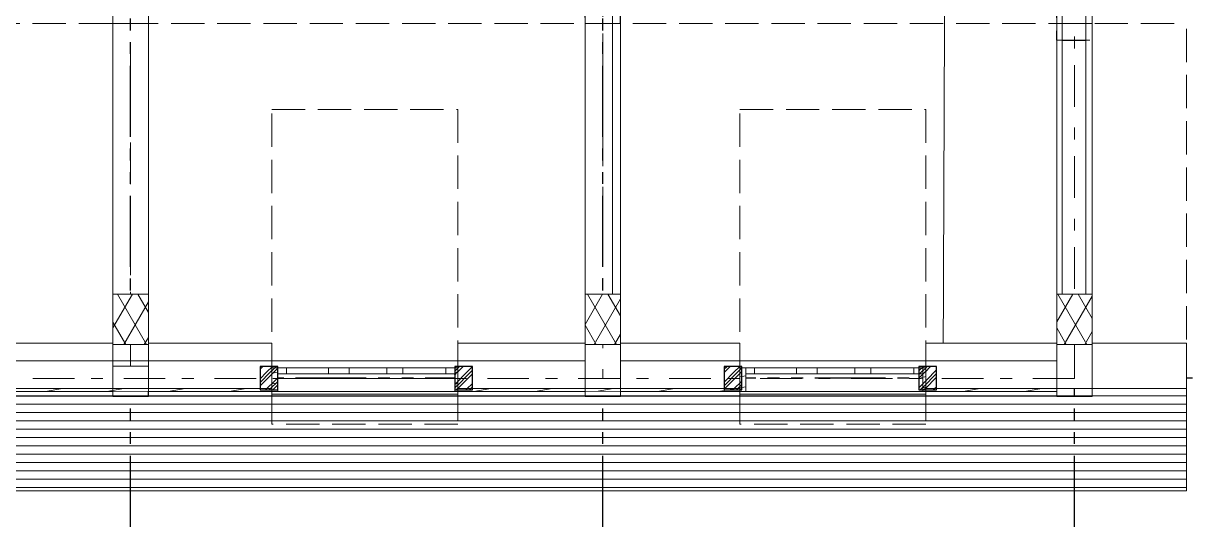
# Model space of a CAD drawing. Header units: metres. Extents: x -6.1 to 26.1, y -10.1 to 14.1.
# Drawn here: x 11.09 to 21.03, y -1.2 to 3 of the extents above; entities that cross this region are included whole.
import ezdxf

# ---------------------------------------------------------------- set-up
doc = ezdxf.new("R2010")
doc.units = ezdxf.units.M
doc.header["$MEASUREMENT"] = 0
for name, pattern in [('Xref_ Arq. TAP$0$Línea Oculta', [0.391222, 0.282222, -0.109]), ('Xref_ Arq. TAP$0$Punto & Raya', [0.670278, 0.352778, -0.176389, 0, -0.141111]), ('Xref_ Arq. TAP$0$Wipeout_Contour', [1, 0, -1]), ('Xref_Ejes$0$ACAD_ISO05W100', [33, 24, -3, 0, -3, 0, -3])]:
    doc.linetypes.add(name, pattern=pattern)
for name, color, linetype in [('VIGA', 3, 'Continuous'), ('Xref_ Arq. TAP$0$Estructura - Cubiertas', 7, 'Continuous'), ('Xref_ Arq. TAP$0$Estructura - Forjados', 7, 'Continuous'), ('Xref_ Arq. TAP$0$Estructura - Muros', 7, 'Continuous'), ('Xref_ Arq. TAP$0$Estructura - Vigas y Pilares', 7, 'Continuous'), ('Xref_ Arq. TAP$0$Ventanas ArchiCAD', 7, 'Continuous'), ('Xref_Castillos CUB$0$COLUM. PB', 140, 'Continuous'), ('Xref_Ejes$0$00-EJES', 1, 'Xref_Ejes$0$ACAD_ISO05W100')]:
    doc.layers.add(name, color=color, linetype=linetype)
for name, color, linetype, lineweight in [('Xref_ Arq. TAP$0$Estructura - Cubiertas_Pluma_Nº__1', 7, 'Continuous', 13), ('Xref_ Arq. TAP$0$Estructura - Cubiertas_Pluma_Nº__2', 8, 'Continuous', 15), ('Xref_ Arq. TAP$0$Estructura - Forjados_Pluma_Nº__1', 7, 'Continuous', 13), ('Xref_ Arq. TAP$0$Estructura - Muros_Pluma_Nº__1', 7, 'Continuous', 13), ('Xref_ Arq. TAP$0$Estructura - Muros_Pluma_Nº__175', 9, 'Continuous', 13), ('Xref_ Arq. TAP$0$Estructura - Vigas y Pilares_Pluma_Nº__30', 7, 'Continuous', 18), ('Xref_ Arq. TAP$0$Ventanas ArchiCAD_Pluma_Nº__1', 7, 'Continuous', 13), ('Xref_ Arq. TAP$0$Ventanas ArchiCAD_Pluma_Nº__23', 7, 'Continuous', 18)]:
    doc.layers.add(name, color=color, linetype=linetype, lineweight=lineweight)
for name, color, linetype, lineweight, true_color in [('Xref_ Arq. TAP$0$Estructura - Vigas y Pilares_Pluma_Nº__174', 7, 'Continuous', 13, 0xe4ad2c), ('Xref_ Arq. TAP$0$Estructura - Vigas y Pilares_Pluma_Nº__69', 7, 'Continuous', 13, 0x6a6a6a), ('Xref_ Arq. TAP$0$Estructura - Vigas y Pilares_Pluma_Nº__88', 7, 'Continuous', 13, 0x6a6a6a), ('Xref_ Arq. TAP$0$Estructura - Vigas y Pilares_Pluma_Nº__90', 7, 'Continuous', 13, 0x6a6a6a), ('Xref_ Arq. TAP$0$Ventanas ArchiCAD_Pluma_Nº__3', 7, 'Continuous', 18, 0xff6600)]:
    doc.layers.add(name, color=color, linetype=linetype, lineweight=lineweight, true_color=true_color)
pattern_1 = [(10, (0, 0), (-0.01562834, 0.0886327), [])]
pattern_2 = [(60, (0, 0), (-0.1299038, 0.075), []), (120, (0, 0), (0.1299038, 0.075), [])]

# ---------------------------------------------------------------- blocks, each defined once
blk = doc.blocks.new('Xref_Ejes')
at = {"layer": 'Xref_Ejes$0$00-EJES', "ltscale": 0.025}
for p, q in [((12, -8.9568), (12, 12.9873)), ((16, -8.9568), (16, 12.9873)), ((19.9967, -8.9568), (19.9967, 12.9873)), ((24.9967, 0), (-5, 0))]:
    blk.add_line(p, q, dxfattribs=at)
blk = doc.blocks.new('Xref_ Arq. TAP$0$Forjado_1', base_point=(8.2306, 9.1602))
at = {"layer": 'Xref_ Arq. TAP$0$Estructura - Forjados_Pluma_Nº__1', "linetype": 'Continuous', "flags": 128}
blk.add_lwpolyline([(8.2306, 9.1602), (5.4959, 9.1609), (5.4961, 14.8623), (5.4954, 14.8623), (5.4954, 17.97), (9.1923, 17.9728), (9.1916, 14.1422), (8.248, 14.1425)], close=True, dxfattribs=at)
blk = doc.blocks.new('Xref_ Arq. TAP$0$Forjado_2', base_point=(1.4957, 14.8627))
at = {"layer": 'Xref_ Arq. TAP$0$Estructura - Forjados_Pluma_Nº__1', "linetype": 'Continuous', "flags": 128}
blk.add_lwpolyline([(1.4957, 14.8627), (5.429, 14.8627), (5.429, 9.0103), (1.4957, 9.0103)], close=True, dxfattribs=at)
blk = doc.blocks.new('Xref_ Arq. TAP$0$Ventana Triple 17')
at = {"layer": 'Xref_ Arq. TAP$0$Ventanas ArchiCAD_Pluma_Nº__1', "linetype": 'Continuous'}
for p, q in [((-0.75, 0), (-0.75, -0.05)), ((0.75, 0), (0.75, -0.05))]:
    blk.add_line(p, q, dxfattribs=at)
at = {"layer": 'Xref_ Arq. TAP$0$Ventanas ArchiCAD_Pluma_Nº__23', "linetype": 'Continuous'}
for p, q in [((-0.75, 0), (-0.675, 0)), ((-0.675, 0), (-0.675, -0.05)), ((-0.3094, -0.05), (-0.3094, 0)), ((-0.3094, 0), (-0.2414, 0)), ((-0.2414, 0), (-0.1734, 0)), ((-0.1734, 0), (-0.1734, -0.05)), ((0.1447, -0.05), (0.1447, 0)), ((0.1447, 0), (0.2322, 0)), ((0.2322, 0), (0.3197, 0)), ((0.3197, 0), (0.3197, -0.05)), ((0.675, -0.05), (0.675, 0)), ((0.675, 0), (0.75, 0)), ((-0.675, -0.05), (-0.75, -0.05)), ((-0.2414, -0.05), (-0.3094, -0.05)), ((-0.1734, -0.05), (-0.2414, -0.05)), ((0.2322, -0.05), (0.1447, -0.05)), ((0.3197, -0.05), (0.2322, -0.05)), ((0.75, -0.05), (0.675, -0.05))]:
    blk.add_line(p, q, dxfattribs=at)
at = {"layer": 'Xref_ Arq. TAP$0$Ventanas ArchiCAD_Pluma_Nº__3', "linetype": 'Continuous'}
for p, q in [((-0.75, 0), (0.75, 0)), ((-0.675, 0), (-0.3094, 0)), ((-0.1734, 0), (0.1447, 0)), ((0.3197, 0), (0.675, 0)), ((-0.3094, -0.05), (-0.675, -0.05)), ((0.1447, -0.05), (-0.1734, -0.05)), ((0.675, -0.05), (0.3197, -0.05)), ((-0.75, -0.2), (0.75, -0.2))]:
    blk.add_line(p, q, dxfattribs=at)
blk = doc.blocks.new('Xref_ Arq. TAP$0$Muro_3', base_point=(-6.5054, 8.9011))
at = {"color": 254, "linetype": 'Xref_ Arq. TAP$0$Wipeout_Contour', "lineweight": 0, "ltscale": 55.602361}
blk.add_wipeout([(0.0775, 8.9011), (2.5919, 8.9011), (2.5919, 9.0511), (2.5919, 9.1011), (0.0775, 9.1011), (0.0775, 9.0511)], dxfattribs=at).dxf.layer = 'Xref_ Arq. TAP$0$Estructura - Muros'
at = {"color": 254, "linetype": 'Xref_ Arq. TAP$0$Wipeout_Contour', "lineweight": 0, "ltscale": 63.460694}
blk.add_wipeout([(4.0919, 8.9011), (6.5575, 8.9011), (6.5575, 9.0511), (6.5575, 9.1011), (4.0919, 9.1011), (4.0919, 9.0511)], dxfattribs=at).dxf.layer = 'Xref_ Arq. TAP$0$Estructura - Muros'
at = {"color": 254, "linetype": 'Xref_ Arq. TAP$0$Wipeout_Contour', "lineweight": 0, "ltscale": 62.521449}
blk.add_wipeout([(8.0575, 8.9011), (9.1934, 8.9011), (9.1934, 9.1011), (8.0575, 9.1011), (8.0575, 9.0511)], dxfattribs=at).dxf.layer = 'Xref_ Arq. TAP$0$Estructura - Muros'
at = {"layer": 'Xref_ Arq. TAP$0$Estructura - Muros_Pluma_Nº__175', "linetype": 'Continuous'}
h = blk.add_hatch(dxfattribs=at)
h.set_pattern_fill('MADERA', color=256, style=0, pattern_type=2)
h.set_pattern_definition(pattern_1)
h.paths.add_polyline_path([(0.0775, 8.9011), (2.5919, 8.9011), (2.5919, 9.0511), (2.5919, 9.1011), (0.0775, 9.1011), (0.0775, 9.0511)])
h = blk.add_hatch(dxfattribs=at)
h.set_pattern_fill('MADERA', color=256, style=0, pattern_type=2)
h.set_pattern_definition(pattern_1)
h.paths.add_polyline_path([(4.0919, 8.9011), (6.5575, 8.9011), (6.5575, 9.0511), (6.5575, 9.1011), (4.0919, 9.1011), (4.0919, 9.0511)])
h = blk.add_hatch(dxfattribs=at)
h.set_pattern_fill('MADERA', color=256, style=0, pattern_type=2)
h.set_pattern_definition(pattern_1)
h.paths.add_polyline_path([(8.0575, 8.9011), (9.1934, 8.9011), (9.1934, 9.1011), (8.0575, 9.1011), (8.0575, 9.0511)])
at = {"layer": 'Xref_ Arq. TAP$0$Estructura - Muros_Pluma_Nº__1', "linetype": 'Continuous'}
for p, q in [((2.5919, 9.1011), (2.5919, 9.0511)), ((2.5919, 9.0511), (2.5919, 8.9011)), ((4.0919, 9.1011), (4.0919, 9.0511)), ((4.0919, 9.0511), (4.0919, 8.9011)), ((6.5575, 9.1011), (6.5575, 9.0511)), ((6.5575, 9.0511), (6.5575, 8.9011)), ((8.0575, 9.1011), (8.0575, 9.0511)), ((8.0575, 9.0511), (8.0575, 8.9011))]:
    blk.add_line(p, q, dxfattribs=at)
at = {"layer": 'Xref_ Arq. TAP$0$Estructura - Muros_Pluma_Nº__1', "linetype": 'Continuous', "flags": 128}
for points in [[(2.5919, 9.1011), (0.0775, 9.1011)], [(6.5575, 9.1011), (4.0919, 9.1011)], [(9.1934, 9.1011), (8.0575, 9.1011)], [(9.1934, 8.9011), (9.1934, 9.1011)], [(0.0775, 8.9011), (2.5919, 8.9011)], [(4.0919, 8.9011), (6.5575, 8.9011)], [(8.0575, 8.9011), (9.1934, 8.9011)]]:
    blk.add_lwpolyline(points, dxfattribs=at)
at = {"layer": 'Xref_ Arq. TAP$0$Ventanas ArchiCAD', "color": 251, "linetype": 'Continuous', "lineweight": 13, "true_color": 0x6a6a6a, "xscale": -1}
for p in [(3.3419, 9.1011), (7.3075, 9.1011)]:
    blk.add_blockref('Xref_ Arq. TAP$0$Ventana Triple 17', p, dxfattribs=at)
blk = doc.blocks.new('Xref_ Arq. TAP$0$Muro_12', base_point=(9.2383, 17.0881))
at = {"color": 254, "linetype": 'Xref_ Arq. TAP$0$Wipeout_Contour', "lineweight": 0, "ltscale": 69.040948}
blk.add_wipeout([(9.2383, 17.0881), (9.2383, 11.8716), (9.4383, 11.8716), (9.4383, 17.0881)], dxfattribs=at).dxf.layer = 'Xref_ Arq. TAP$0$Estructura - Muros'
at = {"layer": 'Xref_ Arq. TAP$0$Estructura - Muros_Pluma_Nº__1', "linetype": 'Continuous', "flags": 128}
for points in [[(9.2383, 17.0881), (9.2383, 11.8716)], [(9.4383, 17.0881), (9.2383, 17.0881)], [(9.4383, 11.8716), (9.4383, 17.0881)]]:
    blk.add_lwpolyline(points, dxfattribs=at)
blk = doc.blocks.new('Xref_ Arq. TAP$0$Muro_13', base_point=(9.2383, 11.8716))
at = {"color": 254, "linetype": 'Xref_ Arq. TAP$0$Wipeout_Contour', "lineweight": 0, "ltscale": 56.0891}
blk.add_wipeout([(9.2383, 11.8716), (9.2383, 9.01), (9.4383, 9.01), (9.4383, 11.8716)], dxfattribs=at).dxf.layer = 'Xref_ Arq. TAP$0$Estructura - Muros'
at = {"layer": 'Xref_ Arq. TAP$0$Estructura - Muros_Pluma_Nº__1', "linetype": 'Continuous', "flags": 128}
for points in [[(9.2383, 11.8716), (9.2383, 9.01)], [(9.4383, 9.01), (9.4383, 11.8716)], [(9.2383, 9.01), (9.4383, 9.01)]]:
    blk.add_lwpolyline(points, dxfattribs=at)
blk = doc.blocks.new('Xref_ Arq. TAP$0$Pilar_3', base_point=(1.3454, 9.0119))
at = {"color": 254, "linetype": 'Xref_ Arq. TAP$0$Wipeout_Contour', "lineweight": 0, "ltscale": 36.973663}
blk.add_wipeout([(1.1954, 9.1011), (1.4954, 9.1011), (1.4954, 9.1619), (1.1954, 9.1619)], dxfattribs=at).dxf.layer = 'Xref_ Arq. TAP$0$Estructura - Vigas y Pilares'
at = {"color": 254, "linetype": 'Xref_ Arq. TAP$0$Wipeout_Contour', "lineweight": 0, "ltscale": 35.986308}
blk.add_wipeout([(1.1954, 8.8619), (1.4954, 8.8619), (1.4954, 8.9011), (1.1954, 8.9011)], dxfattribs=at).dxf.layer = 'Xref_ Arq. TAP$0$Estructura - Vigas y Pilares'
at = {"layer": 'Xref_ Arq. TAP$0$Estructura - Vigas y Pilares_Pluma_Nº__88', "linetype": 'Continuous'}
for p, q in [((1.4954, 9.1619), (1.1954, 9.1619)), ((1.1954, 9.1619), (1.1954, 9.1011)), ((1.4954, 9.1011), (1.4954, 9.1619)), ((1.1954, 8.9011), (1.1954, 8.8619)), ((1.1954, 8.8619), (1.4954, 8.8619)), ((1.4954, 8.8619), (1.4954, 8.9011))]:
    blk.add_line(p, q, dxfattribs=at)
blk = doc.blocks.new('Xref_ Arq. TAP$0$Pilar_4', base_point=(5.3454, 9.0119))
at = {"color": 254, "linetype": 'Xref_ Arq. TAP$0$Wipeout_Contour', "lineweight": 0, "ltscale": 42.359519}
blk.add_wipeout([(5.1954, 9.1011), (5.4954, 9.1011), (5.4954, 9.1619), (5.1954, 9.1619)], dxfattribs=at).dxf.layer = 'Xref_ Arq. TAP$0$Estructura - Vigas y Pilares'
at = {"color": 254, "linetype": 'Xref_ Arq. TAP$0$Wipeout_Contour', "lineweight": 0, "ltscale": 41.500972}
blk.add_wipeout([(5.1954, 8.8619), (5.4954, 8.8619), (5.4954, 8.9011), (5.1954, 8.9011)], dxfattribs=at).dxf.layer = 'Xref_ Arq. TAP$0$Estructura - Vigas y Pilares'
at = {"layer": 'Xref_ Arq. TAP$0$Estructura - Vigas y Pilares_Pluma_Nº__88', "linetype": 'Continuous'}
for p, q in [((5.4954, 9.1619), (5.1954, 9.1619)), ((5.1954, 9.1619), (5.1954, 9.1011)), ((5.4954, 9.1011), (5.4954, 9.1619)), ((5.1954, 8.9011), (5.1954, 8.8619)), ((5.1954, 8.8619), (5.4954, 8.8619)), ((5.4954, 8.8619), (5.4954, 8.9011))]:
    blk.add_line(p, q, dxfattribs=at)
blk = doc.blocks.new('Xref_ Arq. TAP$0$Cubierta_1', base_point=(10.2921, 15.7762))
at = {"layer": 'Xref_ Arq. TAP$0$Estructura - Cubiertas_Pluma_Nº__2', "linetype": 'Continuous'}
h = blk.add_hatch(dxfattribs=at)
h.set_pattern_fill('TEJA', color=256, style=0, pattern_type=2)
h.set_pattern_definition([(360, (1.49139, 12.01387), (0, 0.0707107), [])])
h.paths.add_polyline_path([(-7.3093, 8.9267), (-7.3093, 8.0599), (10.2921, 8.0599), (10.2921, 8.9267), (8.0839, 8.9267), (8.0839, 8.8787), (6.507, 8.8787), (6.507, 8.9267), (4.1183, 8.9267), (4.1183, 8.8787), (2.5414, 8.8787), (2.5414, 8.9267), (0.1149, 8.9267), (0.1149, 8.8787), (-1.462, 8.8787), (-1.462, 8.9267), (-3.8822, 8.9267), (-3.8822, 8.8787), (-5.4591, 8.8787), (-5.4591, 8.9267)])
at = {"layer": 'Xref_ Arq. TAP$0$Estructura - Cubiertas_Pluma_Nº__2', "linetype": 'Xref_ Arq. TAP$0$Línea Oculta', "flags": 128}
blk.add_lwpolyline([(-7.3093, 12.0139), (10.2921, 12.0139)], dxfattribs=at)
at = {"layer": 'Xref_ Arq. TAP$0$Estructura - Cubiertas_Pluma_Nº__2', "linetype": 'Continuous', "flags": 128}
for points in [[(2.5414, 8.8787), (2.5414, 8.9267)], [(4.1183, 8.8787), (2.5414, 8.8787)], [(4.1183, 8.9267), (4.1183, 8.8787)], [(6.507, 8.8787), (6.507, 8.9267)], [(8.0839, 8.8787), (6.507, 8.8787)], [(8.0839, 8.9267), (8.0839, 8.8787)], [(10.2921, 8.9267), (10.2921, 8.0599)], [(10.2921, 8.0599), (-7.3093, 8.0599)]]:
    blk.add_lwpolyline(points, dxfattribs=at)
at = {"color": 254, "linetype": 'Xref_ Arq. TAP$0$Wipeout_Contour', "lineweight": 0, "ltscale": 37.182561}
blk.add_wipeout([(2.5414, 8.9267), (2.5414, 9.3099), (0.1149, 9.3099), (0.1149, 8.9267)], dxfattribs=at).dxf.layer = 'Xref_ Arq. TAP$0$Estructura - Cubiertas'
at = {"color": 254, "linetype": 'Xref_ Arq. TAP$0$Wipeout_Contour', "lineweight": 0, "ltscale": 42.351016}
blk.add_wipeout([(4.1183, 8.9267), (6.507, 8.9267), (6.507, 9.3099), (4.1183, 9.3099)], dxfattribs=at).dxf.layer = 'Xref_ Arq. TAP$0$Estructura - Cubiertas'
at = {"color": 254, "linetype": 'Xref_ Arq. TAP$0$Wipeout_Contour', "lineweight": 0, "ltscale": 51.813746}
blk.add_wipeout([(10.2921, 8.9267), (10.2921, 9.3099), (8.0839, 9.3099), (8.0839, 8.9267)], dxfattribs=at).dxf.layer = 'Xref_ Arq. TAP$0$Estructura - Cubiertas'
at = {"layer": 'Xref_ Arq. TAP$0$Estructura - Cubiertas_Pluma_Nº__1', "linetype": 'Continuous'}
for p, q in [((2.5414, 9.3099), (0.1149, 9.3099)), ((2.5414, 9.3099), (2.5414, 8.9267)), ((4.1183, 9.3099), (4.1183, 8.9267)), ((6.507, 9.3099), (4.1183, 9.3099)), ((6.507, 9.3099), (6.507, 8.9267)), ((8.0839, 9.3099), (8.0839, 8.9267)), ((10.2921, 9.3099), (8.0839, 9.3099)), ((10.2921, 9.3099), (10.2921, 8.9267)), ((2.5414, 8.9267), (0.1149, 8.9267)), ((6.507, 8.9267), (4.1183, 8.9267)), ((10.2921, 8.9267), (8.0839, 8.9267))]:
    blk.add_line(p, q, dxfattribs=at)
at = {"layer": 'Xref_ Arq. TAP$0$Estructura - Cubiertas_Pluma_Nº__2', "linetype": 'Xref_ Arq. TAP$0$Línea Oculta', "flags": 128}
blk.add_lwpolyline([(10.2921, 15.1011), (10.2921, 12.0139), (10.2921, 8.9267)], dxfattribs=at)
blk = doc.blocks.new('Xref_ Arq. TAP$0$Cubierta_2', base_point=(2.5414, 8.5616))
at = {"layer": 'Xref_ Arq. TAP$0$Estructura - Cubiertas_Pluma_Nº__2', "linetype": 'Xref_ Arq. TAP$0$Línea Oculta', "flags": 128}
for points in [[(2.5414, 11.2886), (4.1183, 11.2886)], [(2.5414, 8.6241), (2.5414, 11.2886)], [(4.1183, 11.2886), (4.1183, 8.6241)], [(4.1183, 8.6241), (2.5414, 8.6241)]]:
    blk.add_lwpolyline(points, dxfattribs=at)
blk = doc.blocks.new('Xref_ Arq. TAP$0$Cubierta_6', base_point=(6.507, 8.5616))
at = {"layer": 'Xref_ Arq. TAP$0$Estructura - Cubiertas_Pluma_Nº__2', "linetype": 'Xref_ Arq. TAP$0$Línea Oculta', "flags": 128}
for points in [[(6.507, 11.2886), (8.0839, 11.2886)], [(6.507, 8.6241), (6.507, 11.2886)], [(8.0839, 11.2886), (8.0839, 8.6241)], [(8.0839, 8.6241), (6.507, 8.6241)]]:
    blk.add_lwpolyline(points, dxfattribs=at)
blk = doc.blocks.new('Xref_ Arq. TAP$0$Viga_1', base_point=(9.3421, 9.01))
at = {"layer": 'Xref_ Arq. TAP$0$Estructura - Vigas y Pilares_Pluma_Nº__69', "linetype": 'Xref_ Arq. TAP$0$Punto & Raya'}
blk.add_line((9.3421, 9.01), (-10.6546, 9.0139), dxfattribs=at)
at = {"layer": 'Xref_ Arq. TAP$0$Estructura - Vigas y Pilares_Pluma_Nº__90', "linetype": 'Continuous'}
for p, q in [((5.1954, 9.1608), (-6.5046, 9.1631)), ((9.1921, 9.16), (5.4954, 9.1607)), ((9.4921, 8.8599), (-10.8046, 8.864))]:
    blk.add_line(p, q, dxfattribs=at)
blk = doc.blocks.new('Xref_ Arq. TAP$0$Viga_8', base_point=(1.3457, 9.116))
at = {"layer": 'Xref_ Arq. TAP$0$Estructura - Vigas y Pilares_Pluma_Nº__69', "linetype": 'Xref_ Arq. TAP$0$Punto & Raya'}
blk.add_line((1.3457, 9.116), (1.3457, 14.8627), dxfattribs=at)
at = {"layer": 'Xref_ Arq. TAP$0$Estructura - Vigas y Pilares_Pluma_Nº__90', "linetype": 'Continuous'}
for p, q in [((1.4957, 14.8627), (1.1957, 14.8627)), ((1.1957, 9.116), (1.1957, 14.8627)), ((1.4957, 9.116), (1.4957, 14.8627)), ((1.4957, 9.116), (1.1957, 9.116))]:
    blk.add_line(p, q, dxfattribs=at)
blk = doc.blocks.new('Xref_ Arq. TAP$0$Viga_10', base_point=(9.3421, 17.8252))
at = {"layer": 'Xref_ Arq. TAP$0$Estructura - Vigas y Pilares_Pluma_Nº__69', "linetype": 'Xref_ Arq. TAP$0$Punto & Raya'}
blk.add_line((9.3421, 17.8252), (9.3421, 9.01), dxfattribs=at)
at = {"layer": 'Xref_ Arq. TAP$0$Estructura - Vigas y Pilares_Pluma_Nº__90', "linetype": 'Continuous'}
for p, q in [((9.1921, 17.8252), (9.1921, 9.16)), ((9.1921, 17.8252), (9.4921, 17.8252)), ((9.4921, 17.8252), (9.4921, 8.8599))]:
    blk.add_line(p, q, dxfattribs=at)
blk = doc.blocks.new('Xref_ Arq. TAP$0$Viga_22', base_point=(5.3454, 15.0123))
at = {"layer": 'Xref_ Arq. TAP$0$Estructura - Vigas y Pilares_Pluma_Nº__69', "linetype": 'Xref_ Arq. TAP$0$Punto & Raya'}
blk.add_line((5.3454, 15.0123), (5.3454, 9.0103), dxfattribs=at)
at = {"layer": 'Xref_ Arq. TAP$0$Estructura - Vigas y Pilares_Pluma_Nº__90', "linetype": 'Continuous'}
for p, q in [((5.1954, 14.8623), (5.1954, 9.1608)), ((5.4954, 14.8623), (5.4954, 9.1607)), ((5.4954, 14.8623), (5.4954, 14.8623))]:
    blk.add_line(p, q, dxfattribs=at)
blk = doc.blocks.new('Xref_ Arq. TAP$0$Viga_23', base_point=(1.1957, 12.0139))
at = {"layer": 'Xref_ Arq. TAP$0$Estructura - Vigas y Pilares_Pluma_Nº__69', "linetype": 'Xref_ Arq. TAP$0$Punto & Raya'}
blk.add_line((1.1957, 12.0139), (1.1957, 8.8599), dxfattribs=at)
at = {"layer": 'Xref_ Arq. TAP$0$Estructura - Vigas y Pilares_Pluma_Nº__90', "linetype": 'Xref_ Arq. TAP$0$Línea Oculta'}
for p, q in [((1.1957, 9.7242), (1.1957, 12.0139)), ((1.4957, 12.0139), (1.1957, 12.0139)), ((1.4957, 9.7242), (1.4957, 12.0139))]:
    blk.add_line(p, q, dxfattribs=at)
at = {"layer": 'Xref_ Arq. TAP$0$Estructura - Vigas y Pilares_Pluma_Nº__90', "linetype": 'Continuous'}
for p, q in [((1.1957, 8.8599), (1.1957, 9.7242)), ((1.4957, 8.8599), (1.4957, 9.7242)), ((1.4957, 8.8599), (1.1957, 8.8599))]:
    blk.add_line(p, q, dxfattribs=at)
at = {"color": 254, "linetype": 'Xref_ Arq. TAP$0$Wipeout_Contour', "lineweight": 0, "ltscale": 38.471622}
blk.add_wipeout([(1.4957, 9.7242), (1.1957, 9.7242), (1.1957, 9.2989), (1.4957, 9.2989)], dxfattribs=at).dxf.layer = 'Xref_ Arq. TAP$0$Estructura - Vigas y Pilares'
at = {"layer": 'Xref_ Arq. TAP$0$Estructura - Vigas y Pilares_Pluma_Nº__174', "linetype": 'Continuous'}
h = blk.add_hatch(dxfattribs=at)
h.set_pattern_fill('FIBRA_DE_VIDRIO', color=256, style=0, pattern_type=2)
h.set_pattern_definition(pattern_2)
h.paths.add_polyline_path([(1.4957, 9.7242), (1.1957, 9.7242), (1.1957, 9.2989), (1.4957, 9.2989)])
at = {"layer": 'Xref_ Arq. TAP$0$Estructura - Vigas y Pilares_Pluma_Nº__30', "linetype": 'Continuous'}
for p, q in [((1.4957, 9.7242), (1.1957, 9.7242)), ((1.1957, 9.7242), (1.1957, 9.2989)), ((1.4957, 9.2989), (1.4957, 9.7242)), ((1.1957, 9.2989), (1.4957, 9.2989))]:
    blk.add_line(p, q, dxfattribs=at)
blk = doc.blocks.new('Xref_ Arq. TAP$0$Viga_26', base_point=(5.1954, 12.0139))
at = {"layer": 'Xref_ Arq. TAP$0$Estructura - Vigas y Pilares_Pluma_Nº__69', "linetype": 'Xref_ Arq. TAP$0$Punto & Raya'}
blk.add_line((5.1954, 12.0139), (5.1954, 8.8599), dxfattribs=at)
at = {"layer": 'Xref_ Arq. TAP$0$Estructura - Vigas y Pilares_Pluma_Nº__90', "linetype": 'Xref_ Arq. TAP$0$Línea Oculta'}
for p, q in [((5.1954, 9.7242), (5.1954, 12.0139)), ((5.4954, 12.0139), (5.1954, 12.0139)), ((5.4954, 9.7242), (5.4954, 12.0139))]:
    blk.add_line(p, q, dxfattribs=at)
at = {"layer": 'Xref_ Arq. TAP$0$Estructura - Vigas y Pilares_Pluma_Nº__90', "linetype": 'Continuous'}
for p, q in [((5.1954, 8.8599), (5.1954, 9.7242)), ((5.4954, 8.8599), (5.4954, 9.7242)), ((5.4954, 8.8599), (5.1954, 8.8599))]:
    blk.add_line(p, q, dxfattribs=at)
at = {"color": 254, "linetype": 'Xref_ Arq. TAP$0$Wipeout_Contour', "lineweight": 0, "ltscale": 43.665296}
blk.add_wipeout([(5.4954, 9.7242), (5.1954, 9.7242), (5.1954, 9.2989), (5.4954, 9.2989)], dxfattribs=at).dxf.layer = 'Xref_ Arq. TAP$0$Estructura - Vigas y Pilares'
at = {"layer": 'Xref_ Arq. TAP$0$Estructura - Vigas y Pilares_Pluma_Nº__174', "linetype": 'Continuous'}
h = blk.add_hatch(dxfattribs=at)
h.set_pattern_fill('FIBRA_DE_VIDRIO', color=256, style=0, pattern_type=2)
h.set_pattern_definition(pattern_2)
h.paths.add_polyline_path([(5.4954, 9.7242), (5.1954, 9.7242), (5.1954, 9.2989), (5.4954, 9.2989)])
at = {"layer": 'Xref_ Arq. TAP$0$Estructura - Vigas y Pilares_Pluma_Nº__30', "linetype": 'Continuous'}
for p, q in [((5.4954, 9.7242), (5.1954, 9.7242)), ((5.1954, 9.7242), (5.1954, 9.2989)), ((5.4954, 9.2989), (5.4954, 9.7242)), ((5.1954, 9.2989), (5.4954, 9.2989))]:
    blk.add_line(p, q, dxfattribs=at)
blk = doc.blocks.new('Xref_ Arq. TAP$0$Viga_27', base_point=(9.1921, 12.0139))
at = {"layer": 'Xref_ Arq. TAP$0$Estructura - Vigas y Pilares_Pluma_Nº__69', "linetype": 'Xref_ Arq. TAP$0$Punto & Raya'}
blk.add_line((9.1921, 12.0139), (9.1921, 8.8599), dxfattribs=at)
at = {"layer": 'Xref_ Arq. TAP$0$Estructura - Vigas y Pilares_Pluma_Nº__90', "linetype": 'Xref_ Arq. TAP$0$Línea Oculta'}
for p, q in [((9.1921, 9.7242), (9.1921, 12.0139)), ((9.4921, 12.0139), (9.1921, 12.0139)), ((9.4921, 9.7242), (9.4921, 12.0139))]:
    blk.add_line(p, q, dxfattribs=at)
at = {"layer": 'Xref_ Arq. TAP$0$Estructura - Vigas y Pilares_Pluma_Nº__90', "linetype": 'Continuous'}
for p, q in [((9.1921, 8.8599), (9.1921, 9.7242)), ((9.4921, 8.8599), (9.4921, 9.7242)), ((9.4921, 8.8599), (9.1921, 8.8599))]:
    blk.add_line(p, q, dxfattribs=at)
at = {"color": 254, "linetype": 'Xref_ Arq. TAP$0$Wipeout_Contour', "lineweight": 0, "ltscale": 53.343681}
blk.add_wipeout([(9.4921, 9.7242), (9.1921, 9.7242), (9.1921, 9.2989), (9.4921, 9.2989)], dxfattribs=at).dxf.layer = 'Xref_ Arq. TAP$0$Estructura - Vigas y Pilares'
at = {"layer": 'Xref_ Arq. TAP$0$Estructura - Vigas y Pilares_Pluma_Nº__174', "linetype": 'Continuous'}
h = blk.add_hatch(dxfattribs=at)
h.set_pattern_fill('FIBRA_DE_VIDRIO', color=256, style=0, pattern_type=2)
h.set_pattern_definition(pattern_2)
h.paths.add_polyline_path([(9.4921, 9.7242), (9.1921, 9.7242), (9.1921, 9.2989), (9.4921, 9.2989)])
at = {"layer": 'Xref_ Arq. TAP$0$Estructura - Vigas y Pilares_Pluma_Nº__30', "linetype": 'Continuous'}
for p, q in [((9.4921, 9.7242), (9.1921, 9.7242)), ((9.1921, 9.7242), (9.1921, 9.2989)), ((9.4921, 9.2989), (9.4921, 9.7242)), ((9.1921, 9.2989), (9.4921, 9.2989))]:
    blk.add_line(p, q, dxfattribs=at)
blk = doc.blocks.new('Xref_ Arq. TAP$0$Viga_28', base_point=(1.4957, 12.0139))
at = {"layer": 'Xref_ Arq. TAP$0$Estructura - Vigas y Pilares_Pluma_Nº__69', "linetype": 'Xref_ Arq. TAP$0$Punto & Raya'}
blk.add_line((1.4957, 12.0139), (1.4972, 15.1679), dxfattribs=at)
at = {"layer": 'Xref_ Arq. TAP$0$Estructura - Vigas y Pilares_Pluma_Nº__90', "linetype": 'Continuous'}
for p, q in [((1.1972, 15.1681), (1.1968, 14.3038)), ((1.1972, 15.1681), (1.4972, 15.1679)), ((1.4972, 15.1679), (1.4968, 14.3036))]:
    blk.add_line(p, q, dxfattribs=at)
at = {"layer": 'Xref_ Arq. TAP$0$Estructura - Vigas y Pilares_Pluma_Nº__90', "linetype": 'Xref_ Arq. TAP$0$Línea Oculta'}
for p, q in [((1.1968, 14.3038), (1.1957, 12.0141)), ((1.4968, 14.3036), (1.4957, 12.0139)), ((1.1957, 12.0141), (1.4957, 12.0139))]:
    blk.add_line(p, q, dxfattribs=at)
at = {"color": 254, "linetype": 'Xref_ Arq. TAP$0$Wipeout_Contour', "lineweight": 0, "ltscale": 58.347775}
blk.add_wipeout([(1.1968, 14.3038), (1.4968, 14.3036), (1.497, 14.729), (1.197, 14.7291)], dxfattribs=at).dxf.layer = 'Xref_ Arq. TAP$0$Estructura - Vigas y Pilares'
at = {"layer": 'Xref_ Arq. TAP$0$Estructura - Vigas y Pilares_Pluma_Nº__174', "linetype": 'Continuous'}
h = blk.add_hatch(dxfattribs=at)
h.set_pattern_fill('FIBRA_DE_VIDRIO', color=256, style=0, pattern_type=2)
h.set_pattern_definition(pattern_2)
h.paths.add_polyline_path([(1.1968, 14.3038), (1.4968, 14.3036), (1.497, 14.729), (1.197, 14.7291)])
at = {"layer": 'Xref_ Arq. TAP$0$Estructura - Vigas y Pilares_Pluma_Nº__30', "linetype": 'Continuous'}
for p, q in [((1.197, 14.7291), (1.1968, 14.3038)), ((1.497, 14.729), (1.197, 14.7291)), ((1.4968, 14.3036), (1.497, 14.729)), ((1.1968, 14.3038), (1.4968, 14.3036))]:
    blk.add_line(p, q, dxfattribs=at)
blk = doc.blocks.new('Xref_ Arq. TAP$0$Viga_31', base_point=(9.4911, 11.8742))
at = {"layer": 'Xref_ Arq. TAP$0$Estructura - Vigas y Pilares_Pluma_Nº__69', "linetype": 'Xref_ Arq. TAP$0$Punto & Raya'}
blk.add_line((9.4911, 11.8742), (9.4922, 17.822), dxfattribs=at)
at = {"layer": 'Xref_ Arq. TAP$0$Estructura - Vigas y Pilares_Pluma_Nº__90', "linetype": 'Xref_ Arq. TAP$0$Línea Oculta'}
for p, q in [((9.1922, 17.822), (9.1911, 11.8742)), ((9.1922, 17.822), (9.4922, 17.822)), ((9.4922, 17.822), (9.4911, 11.8742)), ((9.1911, 11.8742), (9.4911, 11.8742))]:
    blk.add_line(p, q, dxfattribs=at)
blk = doc.blocks.new('Xref_ Arq. TAP$0$Viga_33', base_point=(5.4944, 12.0139))
at = {"layer": 'Xref_ Arq. TAP$0$Estructura - Vigas y Pilares_Pluma_Nº__69', "linetype": 'Xref_ Arq. TAP$0$Punto & Raya'}
blk.add_line((5.4944, 12.0139), (5.496, 15.1679), dxfattribs=at)
at = {"layer": 'Xref_ Arq. TAP$0$Estructura - Vigas y Pilares_Pluma_Nº__90', "linetype": 'Continuous'}
for p, q in [((5.196, 15.1681), (5.1955, 14.3038)), ((5.196, 15.1681), (5.496, 15.1679)), ((5.496, 15.1679), (5.4955, 14.3036))]:
    blk.add_line(p, q, dxfattribs=at)
at = {"layer": 'Xref_ Arq. TAP$0$Estructura - Vigas y Pilares_Pluma_Nº__90', "linetype": 'Xref_ Arq. TAP$0$Línea Oculta'}
for p, q in [((5.1955, 14.3038), (5.1944, 12.0141)), ((5.4955, 14.3036), (5.4944, 12.0139)), ((5.1944, 12.0141), (5.4944, 12.0139))]:
    blk.add_line(p, q, dxfattribs=at)
at = {"color": 254, "linetype": 'Xref_ Arq. TAP$0$Wipeout_Contour', "lineweight": 0, "ltscale": 61.897837}
blk.add_wipeout([(5.1955, 14.3038), (5.4955, 14.3036), (5.4958, 14.729), (5.1958, 14.7291)], dxfattribs=at).dxf.layer = 'Xref_ Arq. TAP$0$Estructura - Vigas y Pilares'
at = {"layer": 'Xref_ Arq. TAP$0$Estructura - Vigas y Pilares_Pluma_Nº__174', "linetype": 'Continuous'}
h = blk.add_hatch(dxfattribs=at)
h.set_pattern_fill('FIBRA_DE_VIDRIO', color=256, style=0, pattern_type=2)
h.set_pattern_definition(pattern_2)
h.paths.add_polyline_path([(5.1955, 14.3038), (5.4955, 14.3036), (5.4958, 14.729), (5.1958, 14.7291)])
at = {"layer": 'Xref_ Arq. TAP$0$Estructura - Vigas y Pilares_Pluma_Nº__30', "linetype": 'Continuous'}
for p, q in [((5.1958, 14.7291), (5.1955, 14.3038)), ((5.4958, 14.729), (5.1958, 14.7291)), ((5.4955, 14.3036), (5.4958, 14.729)), ((5.1955, 14.3038), (5.4955, 14.3036))]:
    blk.add_line(p, q, dxfattribs=at)
blk = doc.blocks.new('Xref_ Arq. TAP')
at = {"layer": 'Xref_ Arq. TAP$0$Estructura - Forjados', "linetype": 'Continuous'}
for name, p in [('Xref_ Arq. TAP$0$Forjado_1', (18.8852, 0.1463)), ('Xref_ Arq. TAP$0$Forjado_2', (12.1503, 5.8487))]:
    blk.add_blockref(name, p, dxfattribs=at)
at = {"layer": 'Xref_ Arq. TAP$0$Estructura - Muros'}
for name, p in [('Xref_ Arq. TAP$0$Muro_12', (19.8929, 8.0742)), ('Xref_ Arq. TAP$0$Muro_3', (4.1492, -0.1129))]:
    blk.add_blockref(name, p, dxfattribs=at)
blk.add_blockref('Xref_ Arq. TAP$0$Muro_13', (19.8929, 2.8576), dxfattribs=at)
at = {"layer": 'Xref_ Arq. TAP$0$Estructura - Vigas y Pilares'}
for name, p in [('Xref_ Arq. TAP$0$Pilar_3', (12, -0.0021)), ('Xref_ Arq. TAP$0$Pilar_4', (16, -0.0021))]:
    blk.add_blockref(name, p, dxfattribs=at)
at = {"layer": 'Xref_ Arq. TAP$0$Estructura - Cubiertas', "color": 8, "linetype": 'Continuous', "lineweight": 15}
blk.add_blockref('Xref_ Arq. TAP$0$Cubierta_1', (20.9467, 6.7623), dxfattribs=at)
for name, p in [('Xref_ Arq. TAP$0$Cubierta_2', (13.196, -0.4523)), ('Xref_ Arq. TAP$0$Cubierta_6', (17.1616, -0.4523))]:
    blk.add_blockref(name, p, dxfattribs=at)
at = {"layer": 'Xref_ Arq. TAP$0$Estructura - Vigas y Pilares', "color": 251, "lineweight": 13, "true_color": 0x6a6a6a}
for name, p in [('Xref_ Arq. TAP$0$Viga_10', (19.9967, 8.8113)), ('Xref_ Arq. TAP$0$Viga_22', (16, 5.9983)), ('Xref_ Arq. TAP$0$Viga_8', (12.0003, 0.1021)), ('Xref_ Arq. TAP$0$Viga_1', (19.9967, -0.004))]:
    blk.add_blockref(name, p, dxfattribs=at)
for name, p in [('Xref_ Arq. TAP$0$Viga_23', (11.8503, 3)), ('Xref_ Arq. TAP$0$Viga_26', (15.85, 3)), ('Xref_ Arq. TAP$0$Viga_27', (19.8467, 3))]:
    blk.add_blockref(name, p, dxfattribs=at)
for name, p in [('Xref_ Arq. TAP$0$Viga_31', (20.1458, 2.8602)), ('Xref_ Arq. TAP$0$Viga_28', (12.1503, 3)), ('Xref_ Arq. TAP$0$Viga_33', (16.149, 3))]:
    blk.add_blockref(name, p, dxfattribs=at)
blk = doc.blocks.new('*U303')
at = {"ltscale": 0.025}
h = blk.add_hatch(dxfattribs=at)
h.set_pattern_fill('GOST_GROUND', color=4, scale=0.01)
h.set_pattern_definition([(45, (4e-16, 0.05), (0.14142, 0), [0.2]), (45, (0.03, 0.05), (0.14142, 0), [0.2]), (45, (0.06, 0.05), (0.14142, 0), [0.2])])
h.paths.add_polyline_path([(-0.075, -0.075), (0.075, -0.075), (0.075, 0.125), (-0.075, 0.125)])
at = {"color": 4, "linetype": 'ByBlock', "ltscale": 0.025}
blk.add_lwpolyline([(-0.075, -0.075), (0.075, -0.075), (0.075, 0.125), (-0.075, 0.125)], close=True, dxfattribs=at)
blk = doc.blocks.new('Xref_Castillos CUB')
at = {"layer": 'Xref_Castillos CUB$0$COLUM. PB', "ltscale": 0.025}
for p in [(13.1715, -0.025), (14.8215, -0.025), (17.1033, -0.025), (18.7533, -0.025)]:
    blk.add_blockref('*U303', p, dxfattribs=at)

msp = doc.modelspace()

# ---------------------------------------------------------------- block references
msp.add_blockref('Xref_Ejes', (0, 0))

# ---------------------------------------------------------------- next in the draw order: block references
at = {"layer": 'VIGA'}
msp.add_blockref('Xref_ Arq. TAP', (0, 0), dxfattribs=at)

# ---------------------------------------------------------------- next in the draw order: block references
msp.add_blockref('Xref_Castillos CUB', (0, 0), dxfattribs=at)

doc.saveas('drawing.dxf')
